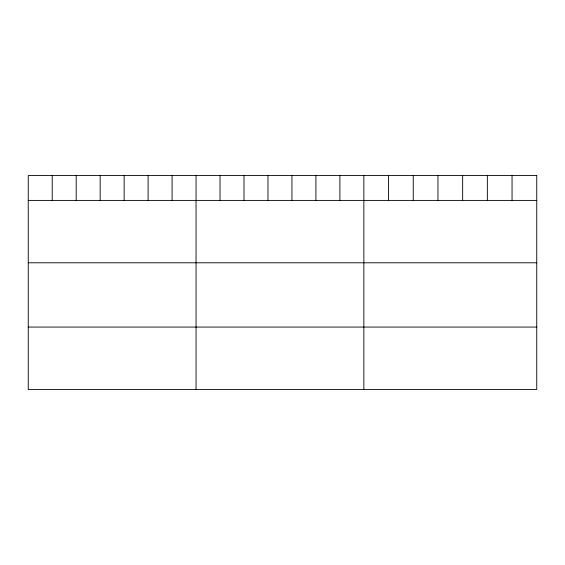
<?xml version="1.0" encoding="UTF-8"?>
<svg xmlns="http://www.w3.org/2000/svg" width="565" height="565" viewBox="0 0 565 565"><rect width="100%" height="100%" fill="white"/><g stroke="black" fill="none" stroke-linecap="round" stroke-linejoin="round"><path stroke-width="0.85" d="M28.25 200.406L536.75 200.406M28.25 262.789L536.75 262.789M28.25 327.064L536.75 327.064M512.052 175.553L512.052 200.406M487.355 175.553L487.355 200.406M462.657 175.553L462.657 200.406M437.953 175.553L437.953 200.406M413.255 175.553L413.255 200.406M388.558 175.553L388.558 200.406M363.86 175.553L363.86 389.447M339.89 175.553L339.89 200.406M315.913 175.553L315.913 200.406M291.943 175.553L291.943 200.406M267.972 175.553L267.972 200.406M244.002 175.553L244.002 200.406M220.025 175.553L220.025 200.406M196.055 175.553L196.055 389.447M172.085 175.553L172.085 200.406M148.108 175.553L148.108 200.406M124.138 175.553L124.138 200.406M100.167 175.553L100.167 200.406M76.197 175.553L76.197 200.406M52.22 175.553L52.22 200.406M536.75 175.553L28.25 175.553L28.25 389.447L536.75 389.447L536.75 175.553"/></g></svg>
